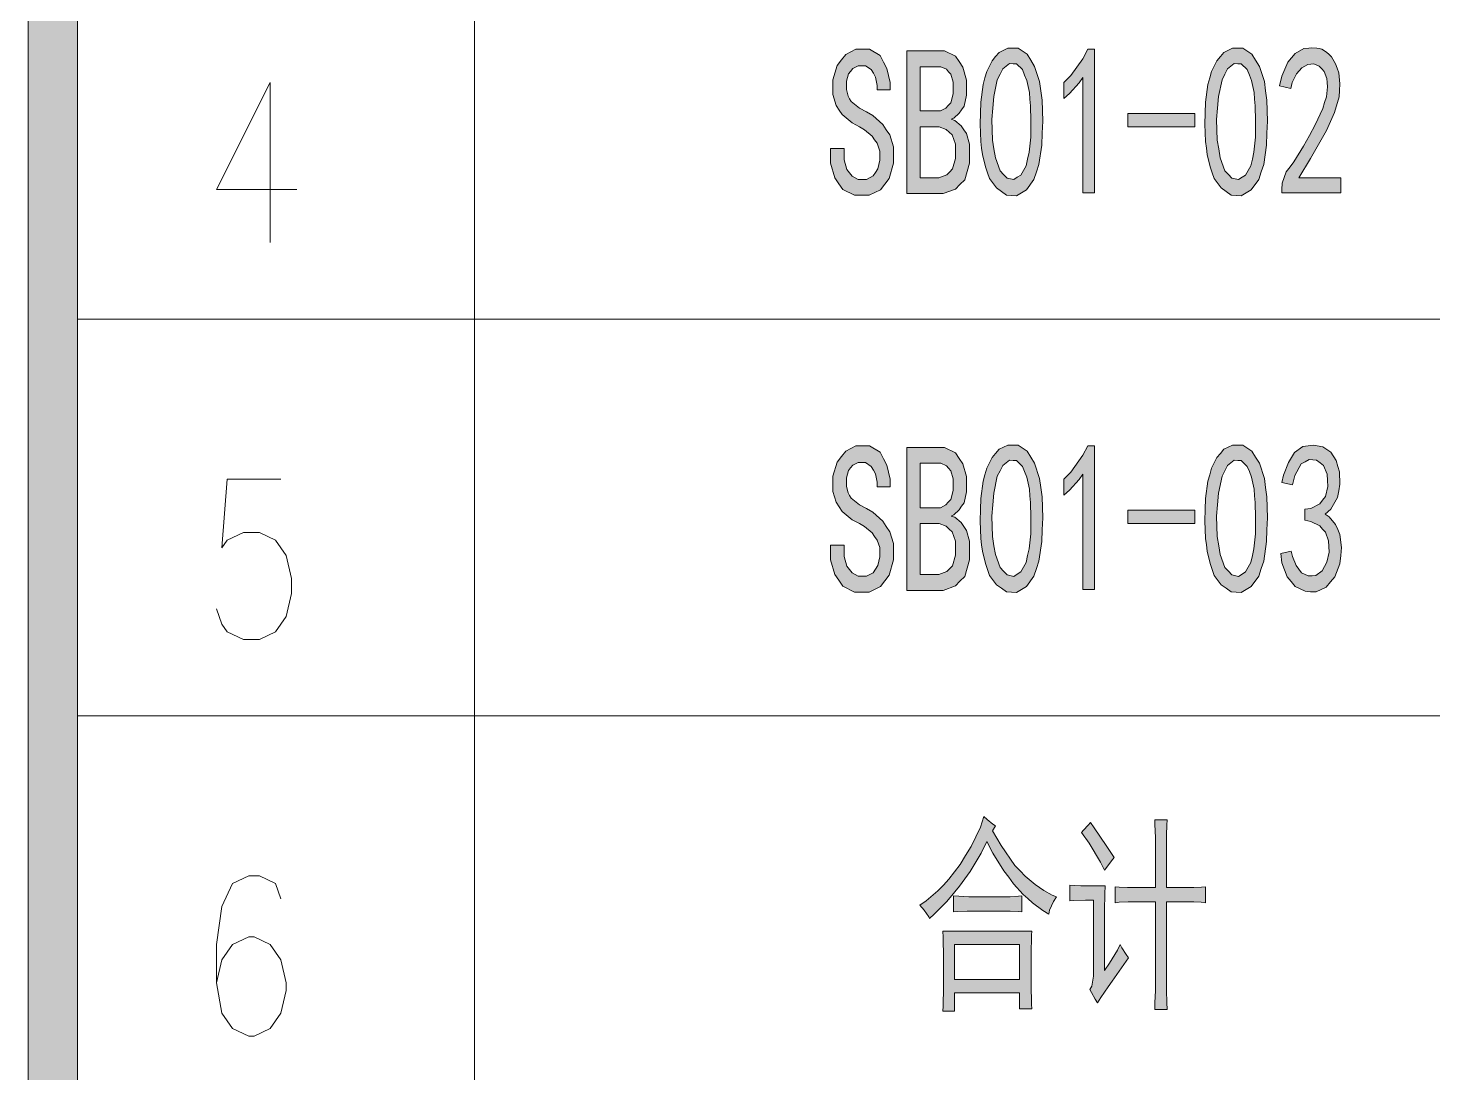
# Model space of a CAD drawing. Header units: millimetres. Extents: x 0 to 207, y 0 to 293.
# Drawn here: x 24.14 to 52.04, y 181.35 to 202.11 of the extents above; entities that cross this region are included whole.
import ezdxf

# ---------------------------------------------------------------- set-up
doc = ezdxf.new("R2010")
doc.units = ezdxf.units.MM

msp = doc.modelspace()

# ---------------------------------------------------------------- hatches: boundary and pattern name
h = msp.add_hatch(color=0)
h.dxf.hatch_style = 2
h.paths.add_polyline_path([(24.140583, 288.208861), (25.124833, 287.224611), (25.124833, 5.418667), (24.140583, 4.434417)])
h = msp.add_hatch(color=0)
h.dxf.hatch_style = 2
h.paths.add_polyline_path([(49.039639, 198.903167), (49.046694, 199.030167), (49.127833, 199.252417), (49.205444, 199.354722), (49.279528, 199.4535), (49.470028, 199.763944), (49.586444, 199.975611), (49.702861, 200.187278), (49.854556, 200.515361), (49.889833, 200.631778), (49.925111, 200.748194), (49.949806, 200.94575), (49.94275, 201.030417), (49.932167, 201.111556), (49.87925, 201.249139), (49.833389, 201.305583), (49.784, 201.3585), (49.678167, 201.404361), (49.618194, 201.393778), (49.554694, 201.386722), (49.438278, 201.319694), (49.385361, 201.26325), (49.328917, 201.203278), (49.24425, 201.030417), (49.216028, 200.914), (48.993778, 200.963389), (49.039639, 201.153889), (49.159583, 201.432583), (49.233667, 201.520778), (49.304222, 201.605444), (49.477083, 201.704222), (49.575861, 201.711278), (49.635833, 201.718333), (49.738139, 201.714806), (49.784, 201.704222), (49.833389, 201.690111), (49.928639, 201.633667), (49.978028, 201.587806), (50.027417, 201.541944), (50.108556, 201.404361), (50.140306, 201.312639), (50.172056, 201.220917), (50.193222, 201.002194), (50.186167, 200.871667), (50.179111, 200.744667), (50.087389, 200.43775), (50.00625, 200.257833), (49.925111, 200.077917), (49.611139, 199.520528), (49.378306, 199.136), (50.214389, 199.136), (50.214389, 198.839667), (49.039639, 198.839667)])
h = msp.add_hatch(color=0)
h.dxf.hatch_style = 2
h.paths.add_polyline_path([(41.324389, 199.619306), (41.324389, 199.428806), (41.239722, 199.125417), (41.155056, 199.012528), (41.070389, 198.899639), (40.841083, 198.790278), (40.696444, 198.790278), (40.551806, 198.790278), (40.3225, 198.903167), (40.241361, 199.019583), (40.160222, 199.136), (40.079083, 199.428806), (40.079083, 199.601667), (40.079083, 199.718083), (40.347194, 199.718083), (40.347194, 199.619306), (40.347194, 199.495833), (40.400111, 199.301806), (40.453028, 199.238306), (40.505944, 199.171278), (40.625889, 199.10425), (40.696444, 199.10425), (40.788167, 199.10425), (40.92575, 199.174806), (40.968083, 199.245361), (41.013944, 199.315917), (41.056278, 199.48525), (41.056278, 199.584028), (41.056278, 199.668694), (41.003361, 199.823917), (40.950444, 199.894472), (40.901056, 199.965028), (40.749361, 200.092028), (40.650583, 200.148472), (40.509472, 200.226083), (40.308389, 200.391889), (40.248417, 200.483611), (40.188444, 200.571806), (40.124944, 200.790528), (40.124944, 200.914), (40.124944, 201.086861), (40.209611, 201.369083), (40.294278, 201.478444), (40.378944, 201.587806), (40.580028, 201.693639), (40.696444, 201.693639), (40.848139, 201.693639), (41.063333, 201.566639), (41.130361, 201.436111), (41.197389, 201.309111), (41.264417, 201.030417), (41.264417, 200.88225), (40.999833, 200.88225), (41.003361, 200.970444), (40.968083, 201.139778), (40.929278, 201.213861), (40.886944, 201.287944), (40.770528, 201.362028), (40.696444, 201.362028), (40.625889, 201.362028), (40.516528, 201.309111), (40.474194, 201.252667), (40.435389, 201.19975), (40.393056, 201.055111), (40.393056, 200.963389), (40.393056, 200.889306), (40.424806, 200.758778), (40.456556, 200.705861), (40.488306, 200.652944), (40.654111, 200.522417), (40.788167, 200.448333), (40.915167, 200.37425), (41.112722, 200.194333), (41.183278, 200.092028), (41.253833, 199.989722), (41.324389, 199.753361)])
h = msp.add_hatch(color=0)
h.paths.add_polyline_path([(42.834278, 199.668694), (42.834278, 199.428806), (42.742556, 199.097194), (42.647306, 199.005472), (42.555583, 198.91375), (42.315694, 198.822028), (42.171056, 198.822028), (41.5925, 198.822028), (41.5925, 201.661889), (42.19575, 201.661889), (42.340389, 201.661889), (42.559111, 201.552528), (42.629667, 201.446694), (42.70375, 201.337333), (42.777833, 201.079806), (42.777833, 200.931639), (42.777833, 200.779944), (42.728444, 200.561222), (42.679056, 200.490667), (42.629667, 200.420111), (42.527361, 200.324861), (42.474444, 200.300167), (42.545, 200.275472), (42.668472, 200.169639), (42.724917, 200.092028), (42.777833, 200.014417), (42.834278, 199.80275)])
h.paths.add_polyline_path([(42.555583, 199.668694), (42.555583, 199.80275), (42.495611, 199.989722), (42.432111, 200.042639), (42.372139, 200.095556), (42.234556, 200.148472), (42.160472, 200.148472), (41.857083, 200.148472), (41.857083, 199.136), (42.125194, 199.136), (42.231028, 199.136), (42.389778, 199.195972), (42.446222, 199.252417), (42.499139, 199.312389), (42.555583, 199.520528)])
h.paths.add_polyline_path([(42.509722, 200.931639), (42.509722, 201.037472), (42.467389, 201.196222), (42.421528, 201.245611), (42.379194, 201.295), (42.269833, 201.344389), (42.206333, 201.344389), (41.857083, 201.344389), (41.857083, 200.465972), (42.19575, 200.465972), (42.25925, 200.465972), (42.368611, 200.518889), (42.414472, 200.571806), (42.463861, 200.62825), (42.509722, 200.804639)])
h = msp.add_hatch(color=0)
h.paths.add_polyline_path([(43.056528, 200.423639), (43.060056, 200.642361), (43.105917, 200.991611), (43.141194, 201.122139), (43.18, 201.249139), (43.289361, 201.460806), (43.356389, 201.545472), (43.426944, 201.626611), (43.599806, 201.711278), (43.702111, 201.711278), (43.800889, 201.711278), (43.980806, 201.591333), (44.054889, 201.471389), (44.128972, 201.351444), (44.22775, 201.048056), (44.252444, 200.864611), (44.277139, 200.681167), (44.29125, 200.261361), (44.280667, 200.025), (44.273611, 199.788639), (44.213639, 199.404111), (44.16425, 199.252417), (44.114861, 199.10425), (43.966694, 198.896111), (43.867917, 198.839667), (43.769139, 198.779694), (43.571583, 198.793806), (43.472806, 198.864361), (43.374028, 198.934917), (43.236444, 199.121889), (43.194111, 199.238306), (43.155306, 199.354722), (43.095333, 199.598139), (43.077694, 199.725139), (43.060056, 199.855667), (43.049472, 200.204917)])
h.paths.add_polyline_path([(43.299944, 200.522417), (43.282306, 200.296639), (43.292889, 199.887417), (43.321111, 199.711028), (43.352861, 199.531111), (43.448111, 199.277111), (43.515139, 199.203028), (43.582167, 199.128944), (43.71975, 199.100722), (43.786778, 199.146583), (43.857333, 199.192444), (43.959639, 199.372361), (43.991389, 199.509944), (44.023139, 199.647528), (44.054889, 199.947389), (44.054889, 200.109667), (44.054889, 200.271944), (44.047833, 200.56475), (44.03725, 200.698806), (44.030194, 200.829333), (43.977278, 201.07275), (43.931417, 201.178583), (43.889083, 201.287944), (43.772667, 201.400833), (43.702111, 201.404361), (43.628028, 201.407889), (43.501028, 201.305583), (43.444583, 201.196222), (43.388139, 201.086861), (43.317583, 200.751722)])
h = msp.add_hatch(color=0)
h.dxf.hatch_style = 2
h.paths.add_polyline_path([(45.088528, 201.129194), (45.014444, 201.023361), (44.823944, 200.815222), (44.707528, 200.712917), (44.707528, 201.030417), (44.852167, 201.171528), (45.088528, 201.503139), (45.183778, 201.693639), (45.321361, 201.693639), (45.321361, 198.839667), (45.088528, 198.839667)])
h = msp.add_hatch(color=0)
h.paths.add_polyline_path([(47.519167, 200.423639), (47.526222, 200.642361), (47.568556, 200.991611), (47.607361, 201.122139), (47.642639, 201.249139), (47.752, 201.460806), (47.822556, 201.545472), (47.889583, 201.626611), (48.062444, 201.711278), (48.16475, 201.711278), (48.267056, 201.711278), (48.443444, 201.591333), (48.517528, 201.471389), (48.595139, 201.351444), (48.693917, 201.048056), (48.715083, 200.864611), (48.739778, 200.681167), (48.753889, 200.261361), (48.743306, 200.025), (48.73625, 199.788639), (48.679806, 199.404111), (48.630417, 199.252417), (48.581028, 199.10425), (48.432861, 198.896111), (48.334083, 198.839667), (48.235306, 198.779694), (48.034222, 198.793806), (47.935444, 198.864361), (47.836667, 198.934917), (47.699083, 199.121889), (47.65675, 199.238306), (47.617944, 199.354722), (47.557972, 199.598139), (47.540333, 199.725139), (47.526222, 199.855667), (47.512111, 200.204917)])
h.paths.add_polyline_path([(47.762583, 200.522417), (47.744944, 200.296639), (47.755528, 199.887417), (47.787278, 199.711028), (47.8155, 199.531111), (47.91075, 199.277111), (47.977778, 199.203028), (48.044806, 199.128944), (48.182389, 199.100722), (48.249417, 199.146583), (48.319972, 199.192444), (48.422278, 199.372361), (48.454028, 199.509944), (48.485778, 199.647528), (48.517528, 199.947389), (48.517528, 200.109667), (48.517528, 200.271944), (48.510472, 200.56475), (48.499889, 200.698806), (48.492833, 200.829333), (48.439917, 201.07275), (48.397583, 201.178583), (48.351722, 201.287944), (48.235306, 201.400833), (48.16475, 201.404361), (48.090667, 201.407889), (47.963667, 201.305583), (47.907222, 201.196222), (47.854306, 201.086861), (47.780222, 200.751722)])
h = msp.add_hatch(color=0)
h.dxf.hatch_style = 2
h.paths.add_polyline_path([(47.311028, 200.148472), (45.984583, 200.148472), (45.984583, 200.416583), (47.311028, 200.416583)])
h = msp.add_hatch(color=0)
h.dxf.hatch_style = 2
h.paths.add_polyline_path([(41.324389, 191.734722), (41.324389, 191.544222), (41.239722, 191.240833), (41.155056, 191.131472), (41.070389, 191.018583), (40.841083, 190.905694), (40.696444, 190.905694), (40.551806, 190.905694), (40.3225, 191.022111), (40.241361, 191.138528), (40.160222, 191.254944), (40.079083, 191.544222), (40.079083, 191.720611), (40.079083, 191.837028), (40.347194, 191.837028), (40.347194, 191.734722), (40.347194, 191.61125), (40.400111, 191.42075), (40.453028, 191.353722), (40.505944, 191.286694), (40.625889, 191.219667), (40.696444, 191.219667), (40.788167, 191.219667), (40.92575, 191.290222), (40.968083, 191.360778), (41.013944, 191.434861), (41.056278, 191.604194), (41.056278, 191.702972), (41.056278, 191.787639), (41.003361, 191.939333), (40.950444, 192.009889), (40.901056, 192.080444), (40.749361, 192.210972), (40.650583, 192.267417), (40.509472, 192.3415), (40.308389, 192.507306), (40.248417, 192.599028), (40.188444, 192.69075), (40.124944, 192.905944), (40.124944, 193.032944), (40.124944, 193.205806), (40.209611, 193.488028), (40.294278, 193.597389), (40.378944, 193.703222), (40.580028, 193.812583), (40.696444, 193.812583), (40.848139, 193.812583), (41.063333, 193.682056), (41.130361, 193.555056), (41.197389, 193.424528), (41.264417, 193.145833), (41.264417, 192.997667), (40.999833, 192.997667), (41.003361, 193.089389), (40.968083, 193.255194), (40.929278, 193.329278), (40.886944, 193.403361), (40.770528, 193.480972), (40.696444, 193.480972), (40.625889, 193.480972), (40.516528, 193.424528), (40.474194, 193.371611), (40.435389, 193.318694), (40.393056, 193.174056), (40.393056, 193.082333), (40.393056, 193.004722), (40.424806, 192.877722), (40.456556, 192.824806), (40.488306, 192.768361), (40.654111, 192.641361), (40.788167, 192.567278), (40.915167, 192.493194), (41.112722, 192.313278), (41.183278, 192.210972), (41.253833, 192.105139), (41.324389, 191.868778)])
h = msp.add_hatch(color=0)
h.paths.add_polyline_path([(42.834278, 191.787639), (42.834278, 191.544222), (42.742556, 191.212611), (42.647306, 191.120889), (42.555583, 191.029167), (42.315694, 190.937444), (42.171056, 190.937444), (41.5925, 190.937444), (41.5925, 193.777306), (42.19575, 193.777306), (42.340389, 193.777306), (42.559111, 193.671472), (42.629667, 193.562111), (42.70375, 193.456278), (42.777833, 193.19875), (42.777833, 193.047056), (42.777833, 192.898889), (42.728444, 192.680167), (42.679056, 192.609611), (42.629667, 192.539056), (42.527361, 192.440278), (42.474444, 192.415583), (42.545, 192.390889), (42.668472, 192.288583), (42.724917, 192.210972), (42.777833, 192.129833), (42.834278, 191.918167)])
h.paths.add_polyline_path([(42.555583, 191.787639), (42.555583, 191.918167), (42.495611, 192.105139), (42.432111, 192.158056), (42.372139, 192.2145), (42.234556, 192.267417), (42.160472, 192.267417), (41.857083, 192.267417), (41.857083, 191.254944), (42.125194, 191.254944), (42.231028, 191.254944), (42.389778, 191.311389), (42.446222, 191.371361), (42.499139, 191.427806), (42.555583, 191.635944)])
h.paths.add_polyline_path([(42.509722, 193.047056), (42.509722, 193.156417), (42.467389, 193.315167), (42.421528, 193.364556), (42.379194, 193.413944), (42.269833, 193.463333), (42.206333, 193.463333), (41.857083, 193.463333), (41.857083, 192.581389), (42.19575, 192.581389), (42.25925, 192.581389), (42.368611, 192.637833), (42.414472, 192.69075), (42.463861, 192.743667), (42.509722, 192.923583)])
h = msp.add_hatch(color=0)
h.paths.add_polyline_path([(43.056528, 192.542583), (43.060056, 192.761306), (43.105917, 193.110556), (43.141194, 193.237556), (43.18, 193.368083), (43.289361, 193.57975), (43.356389, 193.660889), (43.426944, 193.745556), (43.599806, 193.826694), (43.702111, 193.826694), (43.800889, 193.826694), (43.980806, 193.70675), (44.054889, 193.586806), (44.128972, 193.466861), (44.22775, 193.163472), (44.252444, 192.980028), (44.277139, 192.800111), (44.29125, 192.380306), (44.280667, 192.143944), (44.273611, 191.907583), (44.213639, 191.519528), (44.16425, 191.371361), (44.114861, 191.219667), (43.966694, 191.015056), (43.867917, 190.955083), (43.769139, 190.898639), (43.571583, 190.909222), (43.472806, 190.979778), (43.374028, 191.050333), (43.236444, 191.237306), (43.194111, 191.353722), (43.155306, 191.470139), (43.095333, 191.717083), (43.077694, 191.844083), (43.060056, 191.971083), (43.049472, 192.320333)])
h.paths.add_polyline_path([(43.299944, 192.641361), (43.282306, 192.412056), (43.292889, 192.006361), (43.321111, 191.826444), (43.352861, 191.650056), (43.448111, 191.396056), (43.515139, 191.321972), (43.582167, 191.247889), (43.71975, 191.216139), (43.786778, 191.262), (43.857333, 191.307861), (43.959639, 191.491306), (43.991389, 191.628889), (44.023139, 191.766472), (44.054889, 192.062806), (44.054889, 192.225083), (44.054889, 192.387361), (44.047833, 192.683694), (44.03725, 192.814222), (44.030194, 192.948278), (43.977278, 193.188167), (43.931417, 193.297528), (43.889083, 193.403361), (43.772667, 193.51625), (43.702111, 193.519778), (43.628028, 193.526833), (43.501028, 193.421), (43.444583, 193.315167), (43.388139, 193.205806), (43.317583, 192.870667)])
h = msp.add_hatch(color=0)
h.dxf.hatch_style = 2
h.paths.add_polyline_path([(45.088528, 193.248139), (45.014444, 193.138778), (44.823944, 192.930639), (44.707528, 192.831861), (44.707528, 193.145833), (44.852167, 193.286944), (45.088528, 193.622083), (45.183778, 193.812583), (45.321361, 193.812583), (45.321361, 190.955083), (45.088528, 190.955083)])
h = msp.add_hatch(color=0)
h.paths.add_polyline_path([(47.519167, 192.542583), (47.526222, 192.761306), (47.568556, 193.110556), (47.607361, 193.237556), (47.642639, 193.368083), (47.752, 193.57975), (47.822556, 193.660889), (47.889583, 193.745556), (48.062444, 193.826694), (48.16475, 193.826694), (48.267056, 193.826694), (48.443444, 193.70675), (48.517528, 193.586806), (48.595139, 193.466861), (48.693917, 193.163472), (48.715083, 192.980028), (48.739778, 192.800111), (48.753889, 192.380306), (48.743306, 192.143944), (48.73625, 191.907583), (48.679806, 191.519528), (48.630417, 191.371361), (48.581028, 191.219667), (48.432861, 191.015056), (48.334083, 190.955083), (48.235306, 190.898639), (48.034222, 190.909222), (47.935444, 190.979778), (47.836667, 191.050333), (47.699083, 191.237306), (47.65675, 191.353722), (47.617944, 191.470139), (47.557972, 191.717083), (47.540333, 191.844083), (47.526222, 191.971083), (47.512111, 192.320333)])
h.paths.add_polyline_path([(47.762583, 192.641361), (47.744944, 192.412056), (47.755528, 192.006361), (47.787278, 191.826444), (47.8155, 191.650056), (47.91075, 191.396056), (47.977778, 191.321972), (48.044806, 191.247889), (48.182389, 191.216139), (48.249417, 191.262), (48.319972, 191.307861), (48.422278, 191.491306), (48.454028, 191.628889), (48.485778, 191.766472), (48.517528, 192.062806), (48.517528, 192.225083), (48.517528, 192.387361), (48.510472, 192.683694), (48.499889, 192.814222), (48.492833, 192.948278), (48.439917, 193.188167), (48.397583, 193.297528), (48.351722, 193.403361), (48.235306, 193.51625), (48.16475, 193.519778), (48.090667, 193.526833), (47.963667, 193.421), (47.907222, 193.315167), (47.854306, 193.205806), (47.780222, 192.870667)])
h = msp.add_hatch(color=0)
h.dxf.hatch_style = 2
h.paths.add_polyline_path([(49.018472, 191.671222), (49.226611, 191.720611), (49.251306, 191.61125), (49.325389, 191.434861), (49.378306, 191.360778), (49.431222, 191.290222), (49.56175, 191.226722), (49.639361, 191.23025), (49.716972, 191.233778), (49.843972, 191.3255), (49.889833, 191.413694), (49.935694, 191.498361), (49.978028, 191.699444), (49.970972, 191.812333), (49.963917, 191.921694), (49.903944, 192.098083), (49.8475, 192.158056), (49.794583, 192.221556), (49.618194, 192.30975), (49.494722, 192.334444), (49.494722, 192.549639), (49.618194, 192.567278), (49.794583, 192.659), (49.8475, 192.733083), (49.903944, 192.807167), (49.953333, 193.001194), (49.946278, 193.121139), (49.94275, 193.244611), (49.865139, 193.417472), (49.798111, 193.470389), (49.727556, 193.526833), (49.579389, 193.537417), (49.501778, 193.495083), (49.420639, 193.456278), (49.297167, 193.223444), (49.251306, 193.032944), (49.039639, 193.082333), (49.074917, 193.2305), (49.173694, 193.480972), (49.233667, 193.57975), (49.293639, 193.678528), (49.459444, 193.794944), (49.565278, 193.812583), (49.667583, 193.826694), (49.851028, 193.791417), (49.932167, 193.7385), (50.009778, 193.682056), (50.119139, 193.51625), (50.150889, 193.403361), (50.182639, 193.294), (50.193222, 193.047056), (50.168528, 192.916528), (50.143833, 192.782472), (50.013306, 192.549639), (49.900417, 192.450861), (49.981556, 192.401472), (50.108556, 192.249778), (50.150889, 192.151), (50.193222, 192.052222), (50.224972, 191.791167), (50.210861, 191.628889), (50.193222, 191.466611), (50.094444, 191.205556), (50.00625, 191.106778), (49.918056, 191.004472), (49.7205, 190.909222), (49.611139, 190.91275), (49.501778, 190.919806), (49.30775, 191.018583), (49.226611, 191.113833), (49.145472, 191.209083), (49.039639, 191.487778)])
h = msp.add_hatch(color=0)
h.dxf.hatch_style = 2
h.paths.add_polyline_path([(47.311028, 192.267417), (45.984583, 192.267417), (45.984583, 192.532), (47.311028, 192.532)])
h = msp.add_hatch(color=0)
h.dxf.hatch_style = 2
h.paths.add_polyline_path([(43.296417, 186.160833), (43.46575, 185.871556), (43.737389, 185.472917), (43.843222, 185.363556), (43.945528, 185.257722), (44.139556, 185.091917), (44.22775, 185.031944), (44.312417, 184.9755), (44.48175, 184.883778), (44.562889, 184.8485), (44.506444, 184.756778), (44.428833, 184.583917), (44.411194, 184.502778), (44.294778, 184.576861), (44.086639, 184.732083), (43.994917, 184.81675), (43.899667, 184.897889), (43.712694, 185.109556), (43.617444, 185.240083), (43.518667, 185.367083), (43.303472, 185.719861), (43.18, 185.945639), (43.070639, 185.719861), (42.851917, 185.352972), (42.742556, 185.208333), (42.636722, 185.060167), (42.453278, 184.834389), (42.379194, 184.749722), (42.301583, 184.668583), (42.13225, 184.502778), (42.040528, 184.418111), (42.029944, 184.449861), (41.934694, 184.583917), (41.853556, 184.682694), (41.977028, 184.767361), (42.209861, 184.964917), (42.319222, 185.081333), (42.428583, 185.19775), (42.650833, 185.494083), (42.760194, 185.670472), (42.873083, 185.850389), (43.053, 186.234917), (43.123556, 186.443056), (43.187056, 186.386611), (43.303472, 186.294889), (43.352861, 186.259611)])
h = msp.add_hatch(color=0)
h.dxf.hatch_style = 2
h.paths.add_polyline_path([(46.527861, 185.031944), (46.527861, 185.860972), (46.527861, 186.030306), (46.520806, 186.284306), (46.517278, 186.376028), (46.760694, 186.376028), (46.753639, 186.270194), (46.746583, 186.079694), (46.746583, 185.995028), (46.746583, 185.031944), (47.226361, 185.031944), (47.293389, 185.031944), (47.445083, 185.039), (47.526222, 185.049583), (47.526222, 184.732083), (47.438028, 184.742667), (47.293389, 184.749722), (47.236944, 184.749722), (46.746583, 184.749722), (46.746583, 183.088139), (46.746583, 182.989361), (46.753639, 182.749472), (46.760694, 182.608361), (46.517278, 182.608361), (46.520806, 182.749472), (46.527861, 182.982306), (46.527861, 183.074028), (46.527861, 184.749722), (46.072778, 184.749722), (45.988111, 184.749722), (45.811722, 184.742667), (45.727056, 184.732083), (45.727056, 185.049583), (45.811722, 185.039), (45.974, 185.031944), (46.051611, 185.031944)])
h = msp.add_hatch(color=0)
h.dxf.hatch_style = 2
h.paths.add_polyline_path([(45.236694, 186.326639), (45.314306, 186.220806), (45.550667, 185.871556), (45.712944, 185.631667), (45.660028, 185.564639), (45.56125, 185.437639), (45.515389, 185.381194), (45.441306, 185.539944), (45.215528, 185.913889), (45.063833, 186.129083), (45.102639, 186.171417), (45.190833, 186.270194)])
h = msp.add_hatch(color=0)
h.dxf.hatch_style = 2
h.paths.add_polyline_path([(45.5295, 185.067222), (45.522444, 184.908472), (45.515389, 184.576861), (45.515389, 184.400472), (45.515389, 183.388), (45.614167, 183.529111), (45.772917, 183.786639), (45.829361, 183.903056), (45.864639, 183.836028), (45.945778, 183.7055), (45.991639, 183.638472), (45.667083, 183.172806), (45.593, 183.063444), (45.444833, 182.84825), (45.377806, 182.742417), (45.335472, 182.8165), (45.261389, 182.947028), (45.226111, 183.007), (45.264917, 183.074028), (45.300194, 183.271583), (45.296667, 183.405639), (45.296667, 184.785), (45.137917, 184.785), (44.905083, 184.774417), (44.831, 184.767361), (44.831, 185.081333), (44.922722, 185.074278), (45.049722, 185.067222), (45.085, 185.067222)])
h = msp.add_hatch(color=0)
h.dxf.hatch_style = 2
h.paths.add_polyline_path([(43.550417, 184.8485), (43.645667, 184.8485), (43.807944, 184.859083), (43.8785, 184.866139), (43.8785, 184.552167), (43.800889, 184.559222), (43.645667, 184.566278), (43.564528, 184.566278), (42.911889, 184.566278), (42.791944, 184.566278), (42.594389, 184.559222), (42.516778, 184.552167), (42.516778, 184.866139), (42.626139, 184.859083), (42.823694, 184.8485), (42.911889, 184.8485)])
h = msp.add_hatch(color=0)
h.paths.add_polyline_path([(44.076056, 184.167639), (44.069, 184.0865), (44.061944, 183.7055), (44.061944, 183.405639), (44.061944, 183.105778), (44.069, 182.717722), (44.076056, 182.626), (43.829111, 182.626), (43.829111, 182.939972), (42.541472, 182.939972), (42.541472, 182.576611), (42.308639, 182.576611), (42.315694, 182.675389), (42.319222, 183.056389), (42.319222, 183.338611), (42.319222, 183.627889), (42.315694, 184.044167), (42.308639, 184.167639)])
h.paths.add_polyline_path([(43.829111, 183.204556), (43.829111, 183.903056), (42.541472, 183.903056), (42.541472, 183.204556)])

# ---------------------------------------------------------------- linework, layer by layer
at = {"color": 0, "lineweight": 0}
for points in [[(24.140583, 288.208861), (25.124833, 287.224611), (25.124833, 5.418667), (24.140583, 4.434417)], [(49.039639, 198.903167), (49.046694, 199.030167), (49.127833, 199.252417), (49.205444, 199.354722), (49.279528, 199.4535), (49.470028, 199.763944), (49.586444, 199.975611), (49.702861, 200.187278), (49.854556, 200.515361), (49.889833, 200.631778), (49.925111, 200.748194), (49.949806, 200.94575), (49.94275, 201.030417), (49.932167, 201.111556), (49.87925, 201.249139), (49.833389, 201.305583), (49.784, 201.3585), (49.678167, 201.404361), (49.618194, 201.393778), (49.554694, 201.386722), (49.438278, 201.319694), (49.385361, 201.26325), (49.328917, 201.203278), (49.24425, 201.030417), (49.216028, 200.914), (48.993778, 200.963389), (49.039639, 201.153889), (49.159583, 201.432583), (49.233667, 201.520778), (49.304222, 201.605444), (49.477083, 201.704222), (49.575861, 201.711278), (49.635833, 201.718333), (49.738139, 201.714806), (49.784, 201.704222), (49.833389, 201.690111), (49.928639, 201.633667), (49.978028, 201.587806), (50.027417, 201.541944), (50.108556, 201.404361), (50.140306, 201.312639), (50.172056, 201.220917), (50.193222, 201.002194), (50.186167, 200.871667), (50.179111, 200.744667), (50.087389, 200.43775), (50.00625, 200.257833), (49.925111, 200.077917), (49.611139, 199.520528), (49.378306, 199.136), (50.214389, 199.136), (50.214389, 198.839667), (49.039639, 198.839667)], [(41.324389, 199.619306), (41.324389, 199.428806), (41.239722, 199.125417), (41.155056, 199.012528), (41.070389, 198.899639), (40.841083, 198.790278), (40.696444, 198.790278), (40.551806, 198.790278), (40.3225, 198.903167), (40.241361, 199.019583), (40.160222, 199.136), (40.079083, 199.428806), (40.079083, 199.601667), (40.079083, 199.718083), (40.347194, 199.718083), (40.347194, 199.619306), (40.347194, 199.495833), (40.400111, 199.301806), (40.453028, 199.238306), (40.505944, 199.171278), (40.625889, 199.10425), (40.696444, 199.10425), (40.788167, 199.10425), (40.92575, 199.174806), (40.968083, 199.245361), (41.013944, 199.315917), (41.056278, 199.48525), (41.056278, 199.584028), (41.056278, 199.668694), (41.003361, 199.823917), (40.950444, 199.894472), (40.901056, 199.965028), (40.749361, 200.092028), (40.650583, 200.148472), (40.509472, 200.226083), (40.308389, 200.391889), (40.248417, 200.483611), (40.188444, 200.571806), (40.124944, 200.790528), (40.124944, 200.914), (40.124944, 201.086861), (40.209611, 201.369083), (40.294278, 201.478444), (40.378944, 201.587806), (40.580028, 201.693639), (40.696444, 201.693639), (40.848139, 201.693639), (41.063333, 201.566639), (41.130361, 201.436111), (41.197389, 201.309111), (41.264417, 201.030417), (41.264417, 200.88225), (40.999833, 200.88225), (41.003361, 200.970444), (40.968083, 201.139778), (40.929278, 201.213861), (40.886944, 201.287944), (40.770528, 201.362028), (40.696444, 201.362028), (40.625889, 201.362028), (40.516528, 201.309111), (40.474194, 201.252667), (40.435389, 201.19975), (40.393056, 201.055111), (40.393056, 200.963389), (40.393056, 200.889306), (40.424806, 200.758778), (40.456556, 200.705861), (40.488306, 200.652944), (40.654111, 200.522417), (40.788167, 200.448333), (40.915167, 200.37425), (41.112722, 200.194333), (41.183278, 200.092028), (41.253833, 199.989722), (41.324389, 199.753361)], [(42.834278, 199.668694), (42.834278, 199.428806), (42.742556, 199.097194), (42.647306, 199.005472), (42.555583, 198.91375), (42.315694, 198.822028), (42.171056, 198.822028), (41.5925, 198.822028), (41.5925, 201.661889), (42.19575, 201.661889), (42.340389, 201.661889), (42.559111, 201.552528), (42.629667, 201.446694), (42.70375, 201.337333), (42.777833, 201.079806), (42.777833, 200.931639), (42.777833, 200.779944), (42.728444, 200.561222), (42.679056, 200.490667), (42.629667, 200.420111), (42.527361, 200.324861), (42.474444, 200.300167), (42.545, 200.275472), (42.668472, 200.169639), (42.724917, 200.092028), (42.777833, 200.014417), (42.834278, 199.80275)], [(43.056528, 200.423639), (43.060056, 200.642361), (43.105917, 200.991611), (43.141194, 201.122139), (43.18, 201.249139), (43.289361, 201.460806), (43.356389, 201.545472), (43.426944, 201.626611), (43.599806, 201.711278), (43.702111, 201.711278), (43.800889, 201.711278), (43.980806, 201.591333), (44.054889, 201.471389), (44.128972, 201.351444), (44.22775, 201.048056), (44.252444, 200.864611), (44.277139, 200.681167), (44.29125, 200.261361), (44.280667, 200.025), (44.273611, 199.788639), (44.213639, 199.404111), (44.16425, 199.252417), (44.114861, 199.10425), (43.966694, 198.896111), (43.867917, 198.839667), (43.769139, 198.779694), (43.571583, 198.793806), (43.472806, 198.864361), (43.374028, 198.934917), (43.236444, 199.121889), (43.194111, 199.238306), (43.155306, 199.354722), (43.095333, 199.598139), (43.077694, 199.725139), (43.060056, 199.855667), (43.049472, 200.204917)], [(45.088528, 201.129194), (45.014444, 201.023361), (44.823944, 200.815222), (44.707528, 200.712917), (44.707528, 201.030417), (44.852167, 201.171528), (45.088528, 201.503139), (45.183778, 201.693639), (45.321361, 201.693639), (45.321361, 198.839667), (45.088528, 198.839667)], [(47.519167, 200.423639), (47.526222, 200.642361), (47.568556, 200.991611), (47.607361, 201.122139), (47.642639, 201.249139), (47.752, 201.460806), (47.822556, 201.545472), (47.889583, 201.626611), (48.062444, 201.711278), (48.16475, 201.711278), (48.267056, 201.711278), (48.443444, 201.591333), (48.517528, 201.471389), (48.595139, 201.351444), (48.693917, 201.048056), (48.715083, 200.864611), (48.739778, 200.681167), (48.753889, 200.261361), (48.743306, 200.025), (48.73625, 199.788639), (48.679806, 199.404111), (48.630417, 199.252417), (48.581028, 199.10425), (48.432861, 198.896111), (48.334083, 198.839667), (48.235306, 198.779694), (48.034222, 198.793806), (47.935444, 198.864361), (47.836667, 198.934917), (47.699083, 199.121889), (47.65675, 199.238306), (47.617944, 199.354722), (47.557972, 199.598139), (47.540333, 199.725139), (47.526222, 199.855667), (47.512111, 200.204917)], [(42.509722, 200.931639), (42.509722, 201.037472), (42.467389, 201.196222), (42.421528, 201.245611), (42.379194, 201.295), (42.269833, 201.344389), (42.206333, 201.344389), (41.857083, 201.344389), (41.857083, 200.465972), (42.19575, 200.465972), (42.25925, 200.465972), (42.368611, 200.518889), (42.414472, 200.571806), (42.463861, 200.62825), (42.509722, 200.804639)], [(43.299944, 200.522417), (43.282306, 200.296639), (43.292889, 199.887417), (43.321111, 199.711028), (43.352861, 199.531111), (43.448111, 199.277111), (43.515139, 199.203028), (43.582167, 199.128944), (43.71975, 199.100722), (43.786778, 199.146583), (43.857333, 199.192444), (43.959639, 199.372361), (43.991389, 199.509944), (44.023139, 199.647528), (44.054889, 199.947389), (44.054889, 200.109667), (44.054889, 200.271944), (44.047833, 200.56475), (44.03725, 200.698806), (44.030194, 200.829333), (43.977278, 201.07275), (43.931417, 201.178583), (43.889083, 201.287944), (43.772667, 201.400833), (43.702111, 201.404361), (43.628028, 201.407889), (43.501028, 201.305583), (43.444583, 201.196222), (43.388139, 201.086861), (43.317583, 200.751722)], [(47.762583, 200.522417), (47.744944, 200.296639), (47.755528, 199.887417), (47.787278, 199.711028), (47.8155, 199.531111), (47.91075, 199.277111), (47.977778, 199.203028), (48.044806, 199.128944), (48.182389, 199.100722), (48.249417, 199.146583), (48.319972, 199.192444), (48.422278, 199.372361), (48.454028, 199.509944), (48.485778, 199.647528), (48.517528, 199.947389), (48.517528, 200.109667), (48.517528, 200.271944), (48.510472, 200.56475), (48.499889, 200.698806), (48.492833, 200.829333), (48.439917, 201.07275), (48.397583, 201.178583), (48.351722, 201.287944), (48.235306, 201.400833), (48.16475, 201.404361), (48.090667, 201.407889), (47.963667, 201.305583), (47.907222, 201.196222), (47.854306, 201.086861), (47.780222, 200.751722)], [(47.311028, 200.148472), (45.984583, 200.148472), (45.984583, 200.416583), (47.311028, 200.416583)], [(42.555583, 199.668694), (42.555583, 199.80275), (42.495611, 199.989722), (42.432111, 200.042639), (42.372139, 200.095556), (42.234556, 200.148472), (42.160472, 200.148472), (41.857083, 200.148472), (41.857083, 199.136), (42.125194, 199.136), (42.231028, 199.136), (42.389778, 199.195972), (42.446222, 199.252417), (42.499139, 199.312389), (42.555583, 199.520528)], [(41.324389, 191.734722), (41.324389, 191.544222), (41.239722, 191.240833), (41.155056, 191.131472), (41.070389, 191.018583), (40.841083, 190.905694), (40.696444, 190.905694), (40.551806, 190.905694), (40.3225, 191.022111), (40.241361, 191.138528), (40.160222, 191.254944), (40.079083, 191.544222), (40.079083, 191.720611), (40.079083, 191.837028), (40.347194, 191.837028), (40.347194, 191.734722), (40.347194, 191.61125), (40.400111, 191.42075), (40.453028, 191.353722), (40.505944, 191.286694), (40.625889, 191.219667), (40.696444, 191.219667), (40.788167, 191.219667), (40.92575, 191.290222), (40.968083, 191.360778), (41.013944, 191.434861), (41.056278, 191.604194), (41.056278, 191.702972), (41.056278, 191.787639), (41.003361, 191.939333), (40.950444, 192.009889), (40.901056, 192.080444), (40.749361, 192.210972), (40.650583, 192.267417), (40.509472, 192.3415), (40.308389, 192.507306), (40.248417, 192.599028), (40.188444, 192.69075), (40.124944, 192.905944), (40.124944, 193.032944), (40.124944, 193.205806), (40.209611, 193.488028), (40.294278, 193.597389), (40.378944, 193.703222), (40.580028, 193.812583), (40.696444, 193.812583), (40.848139, 193.812583), (41.063333, 193.682056), (41.130361, 193.555056), (41.197389, 193.424528), (41.264417, 193.145833), (41.264417, 192.997667), (40.999833, 192.997667), (41.003361, 193.089389), (40.968083, 193.255194), (40.929278, 193.329278), (40.886944, 193.403361), (40.770528, 193.480972), (40.696444, 193.480972), (40.625889, 193.480972), (40.516528, 193.424528), (40.474194, 193.371611), (40.435389, 193.318694), (40.393056, 193.174056), (40.393056, 193.082333), (40.393056, 193.004722), (40.424806, 192.877722), (40.456556, 192.824806), (40.488306, 192.768361), (40.654111, 192.641361), (40.788167, 192.567278), (40.915167, 192.493194), (41.112722, 192.313278), (41.183278, 192.210972), (41.253833, 192.105139), (41.324389, 191.868778)], [(42.834278, 191.787639), (42.834278, 191.544222), (42.742556, 191.212611), (42.647306, 191.120889), (42.555583, 191.029167), (42.315694, 190.937444), (42.171056, 190.937444), (41.5925, 190.937444), (41.5925, 193.777306), (42.19575, 193.777306), (42.340389, 193.777306), (42.559111, 193.671472), (42.629667, 193.562111), (42.70375, 193.456278), (42.777833, 193.19875), (42.777833, 193.047056), (42.777833, 192.898889), (42.728444, 192.680167), (42.679056, 192.609611), (42.629667, 192.539056), (42.527361, 192.440278), (42.474444, 192.415583), (42.545, 192.390889), (42.668472, 192.288583), (42.724917, 192.210972), (42.777833, 192.129833), (42.834278, 191.918167)], [(43.056528, 192.542583), (43.060056, 192.761306), (43.105917, 193.110556), (43.141194, 193.237556), (43.18, 193.368083), (43.289361, 193.57975), (43.356389, 193.660889), (43.426944, 193.745556), (43.599806, 193.826694), (43.702111, 193.826694), (43.800889, 193.826694), (43.980806, 193.70675), (44.054889, 193.586806), (44.128972, 193.466861), (44.22775, 193.163472), (44.252444, 192.980028), (44.277139, 192.800111), (44.29125, 192.380306), (44.280667, 192.143944), (44.273611, 191.907583), (44.213639, 191.519528), (44.16425, 191.371361), (44.114861, 191.219667), (43.966694, 191.015056), (43.867917, 190.955083), (43.769139, 190.898639), (43.571583, 190.909222), (43.472806, 190.979778), (43.374028, 191.050333), (43.236444, 191.237306), (43.194111, 191.353722), (43.155306, 191.470139), (43.095333, 191.717083), (43.077694, 191.844083), (43.060056, 191.971083), (43.049472, 192.320333)], [(45.088528, 193.248139), (45.014444, 193.138778), (44.823944, 192.930639), (44.707528, 192.831861), (44.707528, 193.145833), (44.852167, 193.286944), (45.088528, 193.622083), (45.183778, 193.812583), (45.321361, 193.812583), (45.321361, 190.955083), (45.088528, 190.955083)], [(47.519167, 192.542583), (47.526222, 192.761306), (47.568556, 193.110556), (47.607361, 193.237556), (47.642639, 193.368083), (47.752, 193.57975), (47.822556, 193.660889), (47.889583, 193.745556), (48.062444, 193.826694), (48.16475, 193.826694), (48.267056, 193.826694), (48.443444, 193.70675), (48.517528, 193.586806), (48.595139, 193.466861), (48.693917, 193.163472), (48.715083, 192.980028), (48.739778, 192.800111), (48.753889, 192.380306), (48.743306, 192.143944), (48.73625, 191.907583), (48.679806, 191.519528), (48.630417, 191.371361), (48.581028, 191.219667), (48.432861, 191.015056), (48.334083, 190.955083), (48.235306, 190.898639), (48.034222, 190.909222), (47.935444, 190.979778), (47.836667, 191.050333), (47.699083, 191.237306), (47.65675, 191.353722), (47.617944, 191.470139), (47.557972, 191.717083), (47.540333, 191.844083), (47.526222, 191.971083), (47.512111, 192.320333)], [(49.018472, 191.671222), (49.226611, 191.720611), (49.251306, 191.61125), (49.325389, 191.434861), (49.378306, 191.360778), (49.431222, 191.290222), (49.56175, 191.226722), (49.639361, 191.23025), (49.716972, 191.233778), (49.843972, 191.3255), (49.889833, 191.413694), (49.935694, 191.498361), (49.978028, 191.699444), (49.970972, 191.812333), (49.963917, 191.921694), (49.903944, 192.098083), (49.8475, 192.158056), (49.794583, 192.221556), (49.618194, 192.30975), (49.494722, 192.334444), (49.494722, 192.549639), (49.618194, 192.567278), (49.794583, 192.659), (49.8475, 192.733083), (49.903944, 192.807167), (49.953333, 193.001194), (49.946278, 193.121139), (49.94275, 193.244611), (49.865139, 193.417472), (49.798111, 193.470389), (49.727556, 193.526833), (49.579389, 193.537417), (49.501778, 193.495083), (49.420639, 193.456278), (49.297167, 193.223444), (49.251306, 193.032944), (49.039639, 193.082333), (49.074917, 193.2305), (49.173694, 193.480972), (49.233667, 193.57975), (49.293639, 193.678528), (49.459444, 193.794944), (49.565278, 193.812583), (49.667583, 193.826694), (49.851028, 193.791417), (49.932167, 193.7385), (50.009778, 193.682056), (50.119139, 193.51625), (50.150889, 193.403361), (50.182639, 193.294), (50.193222, 193.047056), (50.168528, 192.916528), (50.143833, 192.782472), (50.013306, 192.549639), (49.900417, 192.450861), (49.981556, 192.401472), (50.108556, 192.249778), (50.150889, 192.151), (50.193222, 192.052222), (50.224972, 191.791167), (50.210861, 191.628889), (50.193222, 191.466611), (50.094444, 191.205556), (50.00625, 191.106778), (49.918056, 191.004472), (49.7205, 190.909222), (49.611139, 190.91275), (49.501778, 190.919806), (49.30775, 191.018583), (49.226611, 191.113833), (49.145472, 191.209083), (49.039639, 191.487778)], [(42.509722, 193.047056), (42.509722, 193.156417), (42.467389, 193.315167), (42.421528, 193.364556), (42.379194, 193.413944), (42.269833, 193.463333), (42.206333, 193.463333), (41.857083, 193.463333), (41.857083, 192.581389), (42.19575, 192.581389), (42.25925, 192.581389), (42.368611, 192.637833), (42.414472, 192.69075), (42.463861, 192.743667), (42.509722, 192.923583)], [(43.299944, 192.641361), (43.282306, 192.412056), (43.292889, 192.006361), (43.321111, 191.826444), (43.352861, 191.650056), (43.448111, 191.396056), (43.515139, 191.321972), (43.582167, 191.247889), (43.71975, 191.216139), (43.786778, 191.262), (43.857333, 191.307861), (43.959639, 191.491306), (43.991389, 191.628889), (44.023139, 191.766472), (44.054889, 192.062806), (44.054889, 192.225083), (44.054889, 192.387361), (44.047833, 192.683694), (44.03725, 192.814222), (44.030194, 192.948278), (43.977278, 193.188167), (43.931417, 193.297528), (43.889083, 193.403361), (43.772667, 193.51625), (43.702111, 193.519778), (43.628028, 193.526833), (43.501028, 193.421), (43.444583, 193.315167), (43.388139, 193.205806), (43.317583, 192.870667)], [(47.762583, 192.641361), (47.744944, 192.412056), (47.755528, 192.006361), (47.787278, 191.826444), (47.8155, 191.650056), (47.91075, 191.396056), (47.977778, 191.321972), (48.044806, 191.247889), (48.182389, 191.216139), (48.249417, 191.262), (48.319972, 191.307861), (48.422278, 191.491306), (48.454028, 191.628889), (48.485778, 191.766472), (48.517528, 192.062806), (48.517528, 192.225083), (48.517528, 192.387361), (48.510472, 192.683694), (48.499889, 192.814222), (48.492833, 192.948278), (48.439917, 193.188167), (48.397583, 193.297528), (48.351722, 193.403361), (48.235306, 193.51625), (48.16475, 193.519778), (48.090667, 193.526833), (47.963667, 193.421), (47.907222, 193.315167), (47.854306, 193.205806), (47.780222, 192.870667)], [(47.311028, 192.267417), (45.984583, 192.267417), (45.984583, 192.532), (47.311028, 192.532)], [(42.555583, 191.787639), (42.555583, 191.918167), (42.495611, 192.105139), (42.432111, 192.158056), (42.372139, 192.2145), (42.234556, 192.267417), (42.160472, 192.267417), (41.857083, 192.267417), (41.857083, 191.254944), (42.125194, 191.254944), (42.231028, 191.254944), (42.389778, 191.311389), (42.446222, 191.371361), (42.499139, 191.427806), (42.555583, 191.635944)], [(43.296417, 186.160833), (43.46575, 185.871556), (43.737389, 185.472917), (43.843222, 185.363556), (43.945528, 185.257722), (44.139556, 185.091917), (44.22775, 185.031944), (44.312417, 184.9755), (44.48175, 184.883778), (44.562889, 184.8485), (44.506444, 184.756778), (44.428833, 184.583917), (44.411194, 184.502778), (44.294778, 184.576861), (44.086639, 184.732083), (43.994917, 184.81675), (43.899667, 184.897889), (43.712694, 185.109556), (43.617444, 185.240083), (43.518667, 185.367083), (43.303472, 185.719861), (43.18, 185.945639), (43.070639, 185.719861), (42.851917, 185.352972), (42.742556, 185.208333), (42.636722, 185.060167), (42.453278, 184.834389), (42.379194, 184.749722), (42.301583, 184.668583), (42.13225, 184.502778), (42.040528, 184.418111), (42.029944, 184.449861), (41.934694, 184.583917), (41.853556, 184.682694), (41.977028, 184.767361), (42.209861, 184.964917), (42.319222, 185.081333), (42.428583, 185.19775), (42.650833, 185.494083), (42.760194, 185.670472), (42.873083, 185.850389), (43.053, 186.234917), (43.123556, 186.443056), (43.187056, 186.386611), (43.303472, 186.294889), (43.352861, 186.259611)], [(46.527861, 185.031944), (46.527861, 185.860972), (46.527861, 186.030306), (46.520806, 186.284306), (46.517278, 186.376028), (46.760694, 186.376028), (46.753639, 186.270194), (46.746583, 186.079694), (46.746583, 185.995028), (46.746583, 185.031944), (47.226361, 185.031944), (47.293389, 185.031944), (47.445083, 185.039), (47.526222, 185.049583), (47.526222, 184.732083), (47.438028, 184.742667), (47.293389, 184.749722), (47.236944, 184.749722), (46.746583, 184.749722), (46.746583, 183.088139), (46.746583, 182.989361), (46.753639, 182.749472), (46.760694, 182.608361), (46.517278, 182.608361), (46.520806, 182.749472), (46.527861, 182.982306), (46.527861, 183.074028), (46.527861, 184.749722), (46.072778, 184.749722), (45.988111, 184.749722), (45.811722, 184.742667), (45.727056, 184.732083), (45.727056, 185.049583), (45.811722, 185.039), (45.974, 185.031944), (46.051611, 185.031944)], [(45.236694, 186.326639), (45.314306, 186.220806), (45.550667, 185.871556), (45.712944, 185.631667), (45.660028, 185.564639), (45.56125, 185.437639), (45.515389, 185.381194), (45.441306, 185.539944), (45.215528, 185.913889), (45.063833, 186.129083), (45.102639, 186.171417), (45.190833, 186.270194)], [(45.5295, 185.067222), (45.522444, 184.908472), (45.515389, 184.576861), (45.515389, 184.400472), (45.515389, 183.388), (45.614167, 183.529111), (45.772917, 183.786639), (45.829361, 183.903056), (45.864639, 183.836028), (45.945778, 183.7055), (45.991639, 183.638472), (45.667083, 183.172806), (45.593, 183.063444), (45.444833, 182.84825), (45.377806, 182.742417), (45.335472, 182.8165), (45.261389, 182.947028), (45.226111, 183.007), (45.264917, 183.074028), (45.300194, 183.271583), (45.296667, 183.405639), (45.296667, 184.785), (45.137917, 184.785), (44.905083, 184.774417), (44.831, 184.767361), (44.831, 185.081333), (44.922722, 185.074278), (45.049722, 185.067222), (45.085, 185.067222)], [(43.550417, 184.8485), (43.645667, 184.8485), (43.807944, 184.859083), (43.8785, 184.866139), (43.8785, 184.552167), (43.800889, 184.559222), (43.645667, 184.566278), (43.564528, 184.566278), (42.911889, 184.566278), (42.791944, 184.566278), (42.594389, 184.559222), (42.516778, 184.552167), (42.516778, 184.866139), (42.626139, 184.859083), (42.823694, 184.8485), (42.911889, 184.8485)], [(44.076056, 184.167639), (44.069, 184.0865), (44.061944, 183.7055), (44.061944, 183.405639), (44.061944, 183.105778), (44.069, 182.717722), (44.076056, 182.626), (43.829111, 182.626), (43.829111, 182.939972), (42.541472, 182.939972), (42.541472, 182.576611), (42.308639, 182.576611), (42.315694, 182.675389), (42.319222, 183.056389), (42.319222, 183.338611), (42.319222, 183.627889), (42.315694, 184.044167), (42.308639, 184.167639)], [(43.829111, 183.204556), (43.829111, 183.903056), (42.541472, 183.903056), (42.541472, 183.204556)]]:
    msp.add_lwpolyline(points, close=True, dxfattribs=at)
for points in [[(33.009417, 242.637028), (33.009417, 15.889111)], [(28.945417, 201.030417), (27.883556, 198.906694), (29.474583, 198.906694)], [(28.945417, 201.030417), (28.945417, 197.848361)], [(25.124833, 196.327889), (201.9935, 196.327889)], [(29.157083, 193.145833), (28.095222, 193.145833), (27.989389, 191.784111), (28.095222, 191.935806), (28.41625, 192.0875), (28.73375, 192.0875), (29.05125, 191.935806), (29.262917, 191.632417), (29.36875, 191.177333), (29.36875, 190.873944), (29.262917, 190.418861), (29.05125, 190.115472), (28.73375, 189.963778), (28.41625, 189.963778), (28.095222, 190.115472), (27.989389, 190.267167), (27.883556, 190.570556)], [(25.124833, 188.443306), (201.9935, 188.443306)], [(29.157083, 184.809694), (29.05125, 185.113083), (28.73375, 185.264778), (28.522083, 185.264778), (28.201056, 185.113083), (27.989389, 184.658), (27.883556, 183.899528), (27.883556, 183.141056), (27.989389, 182.537806), (28.201056, 182.234417), (28.522083, 182.082722), (28.627917, 182.082722), (28.945417, 182.234417), (29.157083, 182.537806), (29.262917, 182.989361), (29.262917, 183.141056), (29.157083, 183.596139), (28.945417, 183.899528), (28.627917, 184.051222), (28.522083, 184.051222), (28.201056, 183.899528), (27.989389, 183.596139), (27.883556, 183.141056)]]:
    msp.add_lwpolyline(points, dxfattribs=at)

doc.saveas('drawing.dxf')
